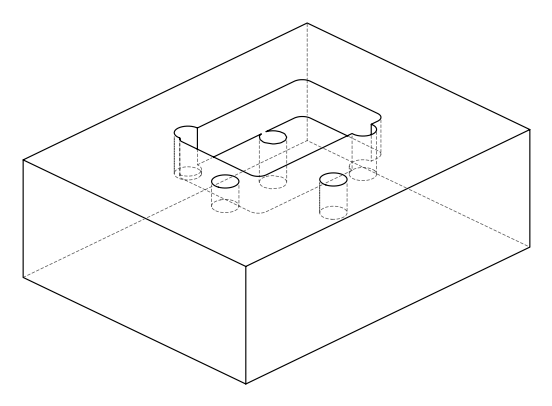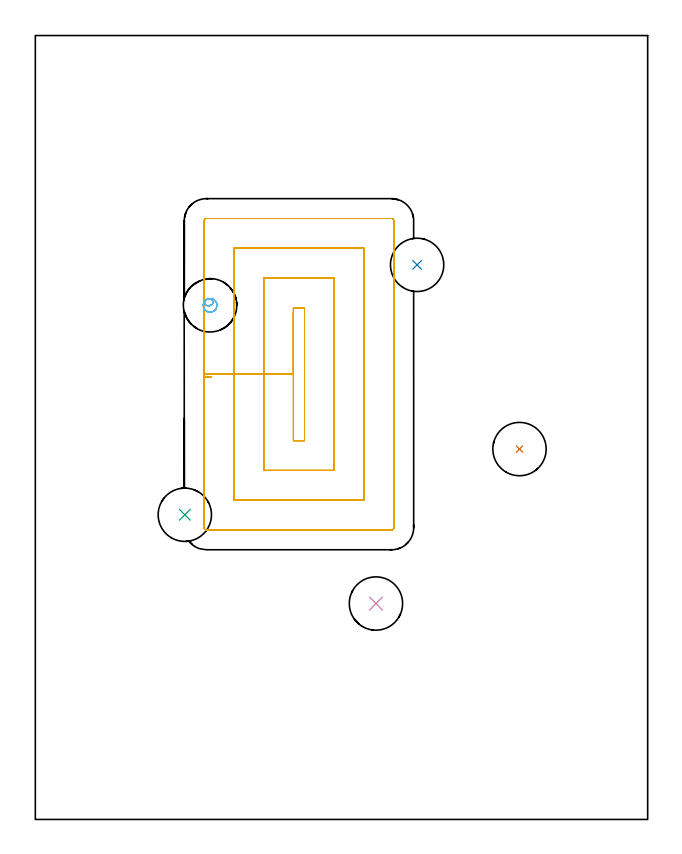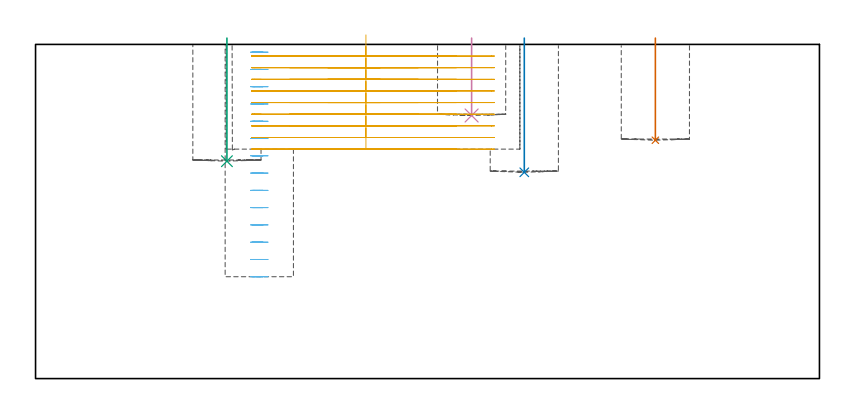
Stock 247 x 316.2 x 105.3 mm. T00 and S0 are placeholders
(PLAN: 6 operations, 1 tool changes, 22.5 min)
(1 INDEXABLE_INSERT_DRILL_BLIND_HOLE_FROM_SOLID | STEP1POCKET | NXT0302_014 | 0.13 min | 10862 mm3)
(2 INDEXABLE_INSERT_DRILL_BLIND_HOLE_FROM_SOLID_1 | STEP1POCKET_1 | NXT0302_014 | 0.17 min | 14527 mm3)
(3 INDEXABLE_INSERT_DRILL_BLIND_HOLE_FROM_SOLID_2 | STEP1POCKET_3 | NXT0302_014 | 0.16 min | 13256 mm3)
(4 INDEXABLE_INSERT_DRILL_BLIND_HOLE_FROM_SOLID_3 | STEP1POCKET_4 | NXT0302_014 | 0.1 min | 8035 mm3)
(5 MILL_SLOT | SLOT_PARTIAL_RECTANGULAR | NXT0201_012 | Follow Part, ap 4, ae 75% | 20.45 min | 419033 mm3)
(6 MILL_BLIND_HOLE_FROM_SOLID_MATERIAL | STEP1POCKET_2 | NXT0201_012 | Spiral | 1.52 min | 14600 mm3)
(TOOL NXT0302_014 | Index. Insert Drill 21.5mm [880-D2150L25-03] | D21.5 PA176 FL65 Z2)
(TOOL NXT0201_012 | ENDMILL 16mm [2P460-1600-NA 1630] | D16 FL38 Z6)
(OP 1 INDEXABLE_INSERT_DRILL_BLIND_HOLE_FROM_SOLID)
G17 G21 G94 G90
T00 M6
G54
G17 G0 G90 X195.3 Y149.4 S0 M3
G43 Z115.3 H1
G94 G81 G98 Z75.1 F250. R107.3
G80
M5
M2
(OP 2 INDEXABLE_INSERT_DRILL_BLIND_HOLE_FROM_SOLID_1)
G17 G21 G94 G90
T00 M6
G54
G17 G0 G90 X154. Y223.7 S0 M3
G43 Z115.3 H1
G94 G81 G98 Z65. F250. R107.3
G80
M5
M2
(OP 3 INDEXABLE_INSERT_DRILL_BLIND_HOLE_FROM_SOLID_2)
G17 G21 G94 G90
T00 M6
G54
G17 G0 G90 X60.3 Y122.9 S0 M3
G43 Z115.3 H1
G94 G81 G98 Z68.5 F250. R107.3
G80
M5
M2
(OP 4 INDEXABLE_INSERT_DRILL_BLIND_HOLE_FROM_SOLID_3)
G17 G21 G94 G90
T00 M6
G54
G17 G0 G90 X137.4 Y87.1 S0 M3
G43 Z115.3 H1
G94 G81 G98 Z82.9 F250. R107.3
G80
M5
M2
(OP 5 MILL_SLOT)
G17 G21 G94 G90
T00 M6
G54
G17 G0 G90 X104.1 Y204.48 S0 M3
G43 Z115.3 H1
Z108.3
G94 G1 Y179.6 Z101.633 F250.
Y152.8 F500.
X108.6
Y206.4
X104.1
Y179.6
X92.1
Y140.8
X120.6
Y218.4
X92.1
Y179.6
X80.1
Y128.8
X132.6
Y213.043
Y230.4
X80.1
Y179.6
X68.1
Y117.385
G2 X68.286 Y117.152 R8.
G3 X69. Y116.8 R0.9
G1 X143.7
G3 X144.6 Y117.7 R0.9
G1 Y241.5
G3 X143.7 Y242.4 R0.9
G1 X69.
G3 X68.1 Y241.5 R0.9
G1 Y179.6
Y178.6
X71.1 F250.
G0 X104.1 Y204.48 Z104.633
G1 Y179.6 Z97.967
Y152.8 F500.
X108.6
Y206.4
X104.1
Y179.6
X92.1
Y140.8
X120.6
Y218.4
X92.1
Y179.6
X80.1
Y128.8
X132.6
Y230.4
X80.1
Y179.6
X68.1
Y117.385
G2 X68.286 Y117.152 R8.
G3 X69. Y116.8 R0.9
G1 X143.7
G3 X144.6 Y117.7 R0.9
G1 Y241.5
G3 X143.7 Y242.4 R0.9
G1 X69.
G3 X68.1 Y241.5 R0.9
G1 Y179.6
Y178.6
X71.1 F250.
G0 X104.1 Y204.48 Z100.967
G1 Y179.6 Z94.3
Y152.8 F500.
X108.6
Y206.4
X104.1
Y179.6
X92.1
Y140.8
X120.6
Y218.4
X92.1
Y179.6
X80.1
Y128.8
X132.6
Y230.4
X80.1
Y179.6
X68.1
Y117.385
G2 X68.286 Y117.152 R8.
G3 X69. Y116.8 R0.9
G1 X143.7
G3 X144.6 Y117.7 R0.9
G1 Y241.5
G3 X143.7 Y242.4 R0.9
G1 X69.
G3 X68.1 Y241.5 R0.9
G1 Y179.6
Y178.6
X71.1 F250.
G0 X104.1 Y204.48 Z97.3
G1 Y179.6 Z90.633
Y152.8 F500.
X108.6
Y206.4
X104.1
Y179.6
X92.1
Y140.8
X120.6
Y218.4
X92.1
Y179.6
X80.1
Y128.8
X132.6
Y230.4
X80.1
Y179.6
X68.1
Y117.385
G2 X68.286 Y117.152 R8.
G3 X69. Y116.8 R0.9
G1 X143.7
G3 X144.6 Y117.7 R0.9
G1 Y241.5
G3 X143.7 Y242.4 R0.9
G1 X69.
G3 X68.1 Y241.5 R0.9
G1 Y179.6
Y178.6
X71.1 F250.
G0 X104.1 Y204.48 Z93.633
G1 Y179.6 Z86.967
Y152.8 F500.
X108.6
Y206.4
X104.1
Y179.6
X92.1
Y140.8
X120.6
Y218.4
X92.1
Y179.6
X80.1
Y128.8
X132.6
Y230.4
X80.1
Y179.6
X68.1
Y117.385
G2 X68.286 Y117.152 R8.
G3 X69. Y116.8 R0.9
G1 X143.7
G3 X144.6 Y117.7 R0.9
G1 Y241.5
G3 X143.7 Y242.4 R0.9
G1 X69.
G3 X68.1 Y241.5 R0.9
G1 Y179.6
Y178.6
X71.1 F250.
G0 X104.1 Y204.48 Z89.967
G1 Y179.6 Z83.3
Y152.8 F500.
X108.6
Y206.4
X104.1
Y179.6
X92.1
Y140.8
X120.6
Y218.4
X92.1
Y179.6
X80.1
Y128.8
X132.6
Y230.4
X80.1
Y179.6
X68.1
Y117.385
G2 X68.286 Y117.152 R8.
G3 X69. Y116.8 R0.9
G1 X143.7
G3 X144.6 Y117.7 R0.9
G1 Y241.5
G3 X143.7 Y242.4 R0.9
G1 X69.
G3 X68.1 Y241.5 R0.9
G1 Y179.6
Y178.6
X71.1 F250.
G0 X104.1 Y204.48 Z86.3
G1 Y179.6 Z79.633
Y152.8 F500.
X108.6
Y206.4
X104.1
Y179.6
X92.1
Y140.8
X120.6
Y218.4
X92.1
Y179.6
X80.1
Y128.8
X132.6
Y230.4
X80.1
Y179.6
X68.1
Y117.385
G2 X68.286 Y117.152 R8.
G3 X69. Y116.8 R0.9
G1 X143.7
G3 X144.6 Y117.7 R0.9
G1 Y241.5
G3 X143.7 Y242.4 R0.9
G1 X69.
G3 X68.1 Y241.5 R0.9
G1 Y179.6
Y178.6
X71.1 F250.
G0 X104.1 Y204.48 Z82.633
G1 Y179.6 Z75.967
Y152.8 F500.
X108.6
Y206.4
X104.1
Y179.6
X92.1
Y140.8
X120.6
Y218.4
X92.1
Y179.6
X80.1
Y128.8
X132.6
Y230.4
X80.1
Y179.6
X68.1
Y117.385
G2 X68.286 Y117.152 R8.
G3 X69. Y116.8 R0.9
G1 X143.7
G3 X144.6 Y117.7 R0.9
G1 Y241.5
G3 X143.7 Y242.4 R0.9
G1 X69.
G3 X68.1 Y241.5 R0.9
G1 Y179.6
Y178.6
X71.1 F250.
G0 X104.1 Y204.48 Z78.967
G1 Y179.6 Z72.3
Y152.8 F500.
X108.6
Y206.4
X104.1
Y179.6
X92.1
Y140.8
X120.6
Y218.4
X92.1
Y179.6
X80.1
Y128.8
X132.6
Y230.4
X80.1
Y179.6
X68.1
Y117.385
G2 X68.286 Y117.152 R8.
G3 X69. Y116.8 R0.9
G1 X143.7
G3 X144.6 Y117.7 R0.9
G1 Y241.5
G3 X143.7 Y242.4 R0.9
G1 X69.
G3 X68.1 Y241.5 R0.9
G1 Y179.6
Y178.6
X71.1 F250.
G0 Z115.3
M5
M2
(OP 6 MILL_BLIND_HOLE_FROM_SOLID_MATERIAL)
G17 G21 G94 G90
T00 M6
G54
G17 G0 G90 X70.5 Y207.4 S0 M3
G43 Z115.3 H1
Z102.857
G94 G3 X71.458 Y209.192 R1.152 F250.
X68.972 Y209.687 R1.792
X68.213 Y205.872 R2.75
X68.972 Y209.687 R-2.75
X68.593 Y207.779 R1.375
X70.5 Y207.4 R1.375
G0 Z97.414
G3 X71.458 Y209.192 R1.152
X68.972 Y209.687 R1.792
X68.213 Y205.872 R2.75
X68.972 Y209.687 R-2.75
X68.593 Y207.779 R1.375
X70.5 Y207.4 R1.375
G0 Z91.971
G3 X71.458 Y209.192 R1.152
X68.972 Y209.687 R1.792
X68.213 Y205.872 R2.75
X68.972 Y209.687 R-2.75
X68.593 Y207.779 R1.375
X70.5 Y207.4 R1.375
G0 Z86.529
G3 X71.458 Y209.192 R1.152
X68.972 Y209.687 R1.792
X68.213 Y205.872 R2.75
X68.972 Y209.687 R-2.75
X68.593 Y207.779 R1.375
X70.5 Y207.4 R1.375
G0 Z81.086
G3 X71.458 Y209.192 R1.152
X68.972 Y209.687 R1.792
X68.213 Y205.872 R2.75
X68.972 Y209.687 R-2.75
X68.593 Y207.779 R1.375
X70.5 Y207.4 R1.375
G0 Z75.643
G3 X71.458 Y209.192 R1.152
X68.972 Y209.687 R1.792
X68.213 Y205.872 R2.75
X68.972 Y209.687 R-2.75
X68.593 Y207.779 R1.375
X70.5 Y207.4 R1.375
G0 Z70.2
G3 X71.458 Y209.192 R1.152
X68.972 Y209.687 R1.792
X68.213 Y205.872 R2.75
X68.972 Y209.687 R-2.75
X68.593 Y207.779 R1.375
X70.5 Y207.4 R1.375
G0 Z64.757
G3 X71.458 Y209.192 R1.152
X68.972 Y209.687 R1.792
X68.213 Y205.872 R2.75
X68.972 Y209.687 R-2.75
X68.593 Y207.779 R1.375
X70.5 Y207.4 R1.375
G0 Z59.314
G3 X71.458 Y209.192 R1.152
X68.972 Y209.687 R1.792
X68.213 Y205.872 R2.75
X68.972 Y209.687 R-2.75
X68.593 Y207.779 R1.375
X70.5 Y207.4 R1.375
G0 Z53.871
G3 X71.458 Y209.192 R1.152
X68.972 Y209.687 R1.792
X68.213 Y205.872 R2.75
X68.972 Y209.687 R-2.75
X68.593 Y207.779 R1.375
X70.5 Y207.4 R1.375
G0 Z48.429
G3 X71.458 Y209.192 R1.152
X68.972 Y209.687 R1.792
X68.213 Y205.872 R2.75
X68.972 Y209.687 R-2.75
X68.593 Y207.779 R1.375
X70.5 Y207.4 R1.375
G0 Z42.986
G3 X71.458 Y209.192 R1.152
X68.972 Y209.687 R1.792
X68.213 Y205.872 R2.75
X68.972 Y209.687 R-2.75
X68.593 Y207.779 R1.375
X70.5 Y207.4 R1.375
G0 Z37.543
G3 X71.458 Y209.192 R1.152
X68.972 Y209.687 R1.792
X68.213 Y205.872 R2.75
X68.972 Y209.687 R-2.75
X68.593 Y207.779 R1.375
X70.5 Y207.4 R1.375
G0 Z32.1
G3 X71.458 Y209.192 R1.152
X68.972 Y209.687 R1.792
X68.213 Y205.872 R2.75
X68.972 Y209.687 R-2.75
X68.593 Y207.779 R1.375
X70.5 Y207.4 R1.375
G0 Z115.3
M5
M2
